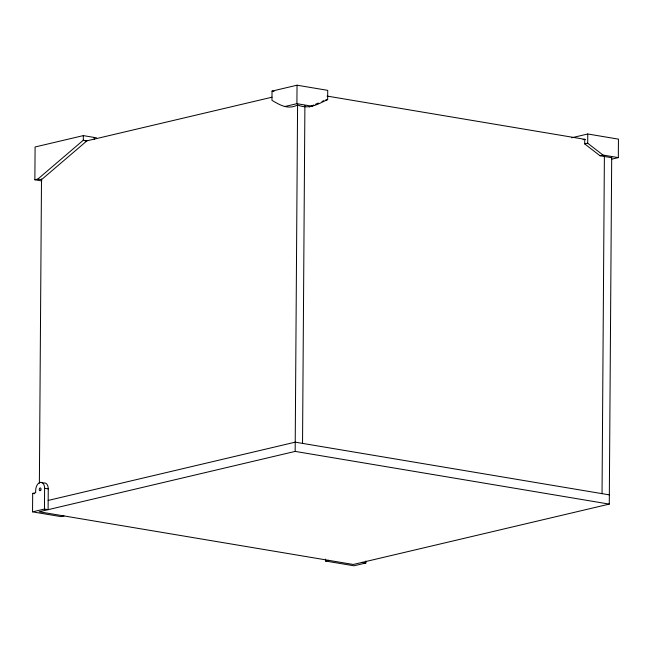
<?xml version="1.0" encoding="UTF-8"?>
<svg xmlns="http://www.w3.org/2000/svg" width="651" height="651" viewBox="0 0 651 651"><rect width="100%" height="100%" fill="white"/><g stroke="black" fill="none" stroke-linecap="round" stroke-linejoin="round"><path stroke-width="0.98" d="M32.55 511.865L32.68 493.385L35.659 492.685L35.675 490.374A7.071 4.37 -80.5 0 1 40.183 482.391L43.837 483.009A7.071 4.37 -80.5 0 1 48.255 488.885L48.109 509.668L44.455 509.058L32.55 511.865L61.039 516.642L64.018 515.942M41.843 180.945L34.869 179.774L35.097 146.98L83.32 135.611L96.47 137.817M39.377 483.262L41.501 178.903M44.455 509.058L44.602 488.266A7.071 4.37 -80.5 0 0 40.183 482.391M34.869 179.774L37.848 179.074L83.287 140.225L83.32 135.611M94.265 139.298L94.273 137.451M272.037 91.099L271.972 100.344C280.288 105.275 288.051 109.856 297.588 104.998C309.445 109.62 316.891 104.583 327.656 99.595L327.722 90.351L297.035 85.208L272.037 91.099L273.998 91.433M284.406 106.626L296.913 103.68L297.035 85.208M611.696 157.037L609.271 504.11L353.29 564.482L39.182 511.776L295.163 451.403L297.588 104.331M302.536 443.388L304.896 105.552M365.878 561.007L365.87 562.985L353.965 565.792L325.476 561.016L325.484 559.071M611.696 157.705L600.002 155.744L584.728 143.928L584.761 139.314L583.06 139.713M618.32 157.615L602.981 155.036L587.707 143.228L587.772 133.992L618.45 139.135L618.32 157.615L611.59 159.202M602.037 493.645L604.388 155.809M309.274 106.959L313.806 104.998M315.613 104.209L318.331 103.037M321.96 101.466L323.775 100.685M85.183 141.251L271.988 97.202M325.419 100.116L327.656 99.595M571.668 137.784L587.772 133.992M584.728 143.928L587.707 143.228M600.002 155.744L602.981 155.036M48.141 500.44L295.228 442.167L609.336 494.874M325.476 561.016L328.446 560.316M327.022 96.063L585.452 139.428M296.913 103.68L312.252 106.251M83.287 140.225L86.941 140.836L41.501 179.684L37.848 179.074M295.163 451.403L609.271 504.11M44.602 488.266L48.255 488.885M32.68 493.385L34.641 493.718M362.216 562.374L365.87 562.985M40.761 490.154A1.416 0.871 -80.5 0 0 40.378 487.933A1.416 0.871 -80.5 0 0 39.272 489.886A1.416 0.871 -80.5 0 0 40.761 490.154"/></g></svg>
